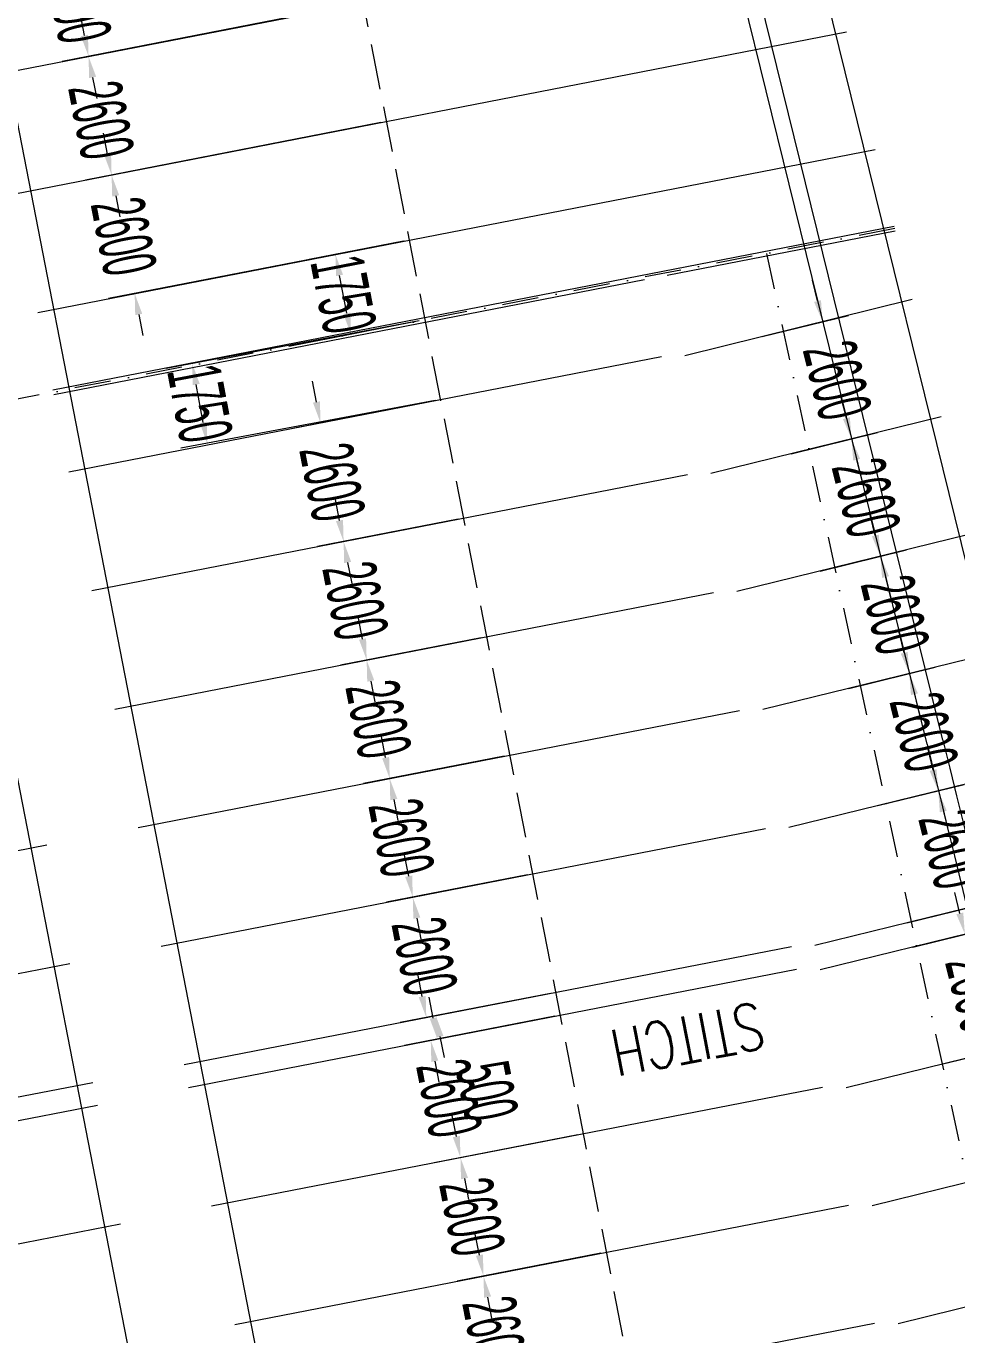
# Model space of a CAD drawing. Header units: millimetres. Extents: x 27228149 to 29012050, y 40856015 to 42918728.
# Drawn here: x 27350557 to 27370597, y 42645951 to 42674126 of the extents above; entities that cross this region are included whole.
import ezdxf

# ---------------------------------------------------------------- set-up
doc = ezdxf.new("R2010")
doc.units = ezdxf.units.MM
doc.header["$LTSCALE"] = 0.05
doc.linetypes.add('DGN Style 3', pattern=[27349.722329, 19535.51595, -7814.20638])
doc.linetypes.add('DGN Style 4', pattern=[31276.361035, 15628.41276, -7814.20638, 19.535516, -7814.20638])
doc.layers.get('Defpoints').update_dxf_attribs({"lineweight": 0})
for name, color, linetype, lineweight in [('InnerEdge_NB', 7, 'Continuous', 0), ('InnerEdge_SB', 7, 'Continuous', 0), ('OuterEdge_SB', 7, 'Continuous', 0), ('OuterEdge_SBRamp', 7, 'Continuous', 0), ('PlacementCurve_SB', 1, 'DGN Style 3', 0), ('PlacementCurve_SBRamp', 1, 'DGN Style 3', 0), ('S-_ANOT----_A-', 7, 'Continuous', 0), ('S-_ANOT----_T-', 7, 'Continuous', 0), ('S-_GRIDLINE_E- Adjusted', 6, 'DGN Style 4', 0), ('S-_SEG-----_E-NB', 3, 'Continuous', 13), ('S-_SEG-----_E-SB', 3, 'Continuous', 13), ('S-_SEG-----_E-SBRamp', 3, 'Continuous', 13), ('S-_WALLLBW-_E-', 40, 'Continuous', 13)]:
    doc.layers.add(name, color=color, linetype=linetype, lineweight=lineweight)
doc.styles.add('Styletxt', font='txt.shx')
doc.styles.add('StyleWORKING', font='WORKING.shx')
doc.dimstyles.new('dim300', dxfattribs={"dimtxt": 750, "dimasz": 750, "dimexe": 375, "dimexo": 375, "dimgap": 375, "dimtad": 1, "dimdec": 0, "dimzin": 11, "dimdsep": 46, "dimtxsty": 'StyleWORKING', "dimsah": 1, "dimcen": 0.09, "dimclrd": 7, "dimclre": 7, "dimadec": 4, "dimazin": 3, "dimtfac": 1, "dimtdec": 0, "dimtmove": 0, "dimatfit": 3, "dimfxl": 1, "dimtolj": 1, "dimtzin": 0, "dimlwd": 0, "dimlwe": 0, "dimarcsym": 0})

# ---------------------------------------------------------------- blocks, each defined once
blk = doc.blocks.new('*D29')
at = {"layer": 'Defpoints', "color": 0, "linetype": 'Continuous', "transparency": 16777216}
for p in [(27358798, 42669519), (27357217, 42669211), (27359132, 42667801)]:
    blk.add_point(p, dxfattribs=at)
at = {"layer": 'S-_ANOT----_A-', "linetype": 'Continuous', "transparency": 16777216}
for p, q in [((27358685, 42669497), (27356653, 42669101)), ((27359019, 42667779), (27356987, 42667383))]:
    blk.add_line(p, q, dxfattribs=at)
at = {"layer": 'S-_ANOT----_A-', "color": 7, "linetype": 'Continuous', "lineweight": 0, "transparency": 16777216}
blk.add_line((27357464, 42667945), (27357305, 42668759), dxfattribs=at)
at = {"layer": 'S-_ANOT----_A-', "color": 7, "linetype": 'Continuous', "transparency": 16777216}
for points in [[(27357380, 42668774), (27357230, 42668745), (27357217, 42669211)], [(27357539, 42667959), (27357388, 42667930), (27357551, 42667493)]]:
    blk.add_solid(points, dxfattribs=at)
at = {"layer": 'S-_ANOT----_A-', "color": 0, "linetype": 'Continuous', "transparency": 16777216, "insert": (27357386, 42668352), "char_height": 1150, "attachment_point": 5, "rotation": 281.011, "style": 'StyleWORKING'}
blk.add_mtext('\\A1;{\\W0.47826;\\C0;1750}', dxfattribs=at)
blk = doc.blocks.new('*D30')
at = {"layer": 'Defpoints', "color": 0, "linetype": 'Continuous', "transparency": 16777216}
for p in [(27359132, 42667801), (27354134, 42666863), (27359476, 42666085)]:
    blk.add_point(p, dxfattribs=at)
at = {"layer": 'S-_ANOT----_A-', "linetype": 'Continuous', "transparency": 16777216}
for p, q in [((27359019, 42667780), (27353569, 42666757)), ((27359363, 42666064), (27353891, 42665037))]:
    blk.add_line(p, q, dxfattribs=at)
at = {"layer": 'S-_ANOT----_A-', "color": 7, "linetype": 'Continuous', "lineweight": 0, "transparency": 16777216}
blk.add_line((27354372, 42665596), (27354219, 42666411), dxfattribs=at)
at = {"layer": 'S-_ANOT----_A-', "color": 7, "linetype": 'Continuous', "transparency": 16777216}
for points in [[(27354294, 42666425), (27354143, 42666397), (27354134, 42666863)], [(27354447, 42665610), (27354296, 42665581), (27354456, 42665143)]]:
    blk.add_solid(points, dxfattribs=at)
at = {"layer": 'S-_ANOT----_A-', "color": 0, "linetype": 'Continuous', "transparency": 16777216, "insert": (27354297, 42666004), "char_height": 1150, "attachment_point": 5, "rotation": 280.6226, "style": 'StyleWORKING'}
blk.add_mtext('\\A1;{\\W0.47826;\\C0;1750}', dxfattribs=at)
blk = doc.blocks.new('*D87')
at = {"layer": 'Defpoints', "color": 0, "linetype": 'Continuous', "transparency": 16777216}
for p in [(27366297, 42667414), (27368330, 42665238), (27366919, 42664890)]:
    blk.add_point(p, dxfattribs=at)
at = {"layer": 'S-_ANOT----_A-', "color": 7, "linetype": 'Continuous', "lineweight": 0, "transparency": 16777216}
for p, q in [((27367598, 42668209), (27367488, 42668655)), ((27368440, 42664791), (27368550, 42664344))]:
    blk.add_line(p, q, dxfattribs=at)
at = {"layer": 'S-_ANOT----_A-', "linetype": 'Continuous', "transparency": 16777216}
for p, q in [((27366409, 42667442), (27368266, 42667900)), ((27367031, 42664917), (27368888, 42665375))]:
    blk.add_line(p, q, dxfattribs=at)
at = {"layer": 'S-_ANOT----_A-', "color": 7, "linetype": 'Continuous', "transparency": 16777216}
for points in [[(27367672, 42668227), (27367523, 42668190), (27367708, 42667762)], [(27368515, 42664809), (27368366, 42664773), (27368330, 42665238)]]:
    blk.add_solid(points, dxfattribs=at)
at = {"layer": 'S-_ANOT----_A-', "color": 0, "linetype": 'Continuous', "transparency": 16777216, "insert": (27368020, 42666500), "char_height": 1150, "attachment_point": 5, "rotation": 283.8462, "style": 'StyleWORKING'}
blk.add_mtext('\\A1;{\\W0.47826;\\C0;2600}', dxfattribs=at)
blk = doc.blocks.new('*D88')
at = {"layer": 'Defpoints', "color": 0, "linetype": 'Continuous', "transparency": 16777216}
for p in [(27366919, 42664890), (27368952, 42662713), (27367542, 42662365)]:
    blk.add_point(p, dxfattribs=at)
at = {"layer": 'S-_ANOT----_A-', "color": 7, "linetype": 'Continuous', "lineweight": 0, "transparency": 16777216}
for p, q in [((27368220, 42665684), (27368110, 42666131)), ((27369062, 42662266), (27369172, 42661820))]:
    blk.add_line(p, q, dxfattribs=at)
at = {"layer": 'S-_ANOT----_A-', "linetype": 'Continuous', "transparency": 16777216}
for p, q in [((27367031, 42664917), (27368888, 42665375)), ((27367653, 42662393), (27369511, 42662851))]:
    blk.add_line(p, q, dxfattribs=at)
at = {"layer": 'S-_ANOT----_A-', "color": 7, "linetype": 'Continuous', "transparency": 16777216}
for points in [[(27368294, 42665703), (27368146, 42665666), (27368330, 42665238)], [(27369137, 42662285), (27368988, 42662248), (27368952, 42662713)]]:
    blk.add_solid(points, dxfattribs=at)
at = {"layer": 'S-_ANOT----_A-', "color": 0, "linetype": 'Continuous', "transparency": 16777216, "insert": (27368642, 42663976), "char_height": 1150, "attachment_point": 5, "rotation": 283.8462, "style": 'StyleWORKING'}
blk.add_mtext('\\A1;{\\W0.47826;\\C0;2600}', dxfattribs=at)
blk = doc.blocks.new('*D89')
at = {"layer": 'Defpoints', "color": 0, "linetype": 'Continuous', "transparency": 16777216}
for p in [(27367542, 42662365), (27369574, 42660189), (27368164, 42659841)]:
    blk.add_point(p, dxfattribs=at)
at = {"layer": 'S-_ANOT----_A-', "color": 7, "linetype": 'Continuous', "lineweight": 0, "transparency": 16777216}
for p, q in [((27368842, 42663160), (27368732, 42663606)), ((27369685, 42659742), (27369795, 42659295))]:
    blk.add_line(p, q, dxfattribs=at)
at = {"layer": 'S-_ANOT----_A-', "linetype": 'Continuous', "transparency": 16777216}
for p, q in [((27367653, 42662393), (27369511, 42662851)), ((27368275, 42659868), (27370133, 42660326))]:
    blk.add_line(p, q, dxfattribs=at)
at = {"layer": 'S-_ANOT----_A-', "color": 7, "linetype": 'Continuous', "transparency": 16777216}
for points in [[(27368917, 42663178), (27368768, 42663141), (27368952, 42662713)], [(27369759, 42659760), (27369610, 42659724), (27369574, 42660189)]]:
    blk.add_solid(points, dxfattribs=at)
at = {"layer": 'S-_ANOT----_A-', "color": 0, "linetype": 'Continuous', "transparency": 16777216, "insert": (27369265, 42661451), "char_height": 1150, "attachment_point": 5, "rotation": 283.8462, "style": 'StyleWORKING'}
blk.add_mtext('\\A1;{\\W0.47826;\\C0;2600}', dxfattribs=at)
blk = doc.blocks.new('*D90')
at = {"layer": 'Defpoints', "color": 0, "linetype": 'Continuous', "transparency": 16777216}
for p in [(27368164, 42659841), (27370197, 42657664), (27368786, 42657316)]:
    blk.add_point(p, dxfattribs=at)
at = {"layer": 'S-_ANOT----_A-', "color": 7, "linetype": 'Continuous', "lineweight": 0, "transparency": 16777216}
for p, q in [((27369464, 42660635), (27369354, 42661082)), ((27370307, 42657218), (27370417, 42656771))]:
    blk.add_line(p, q, dxfattribs=at)
at = {"layer": 'S-_ANOT----_A-', "linetype": 'Continuous', "transparency": 16777216}
for p, q in [((27368275, 42659868), (27370133, 42660326)), ((27368898, 42657344), (27370755, 42657802))]:
    blk.add_line(p, q, dxfattribs=at)
at = {"layer": 'S-_ANOT----_A-', "color": 7, "linetype": 'Continuous', "transparency": 16777216}
for points in [[(27369539, 42660654), (27369390, 42660617), (27369574, 42660189)], [(27370381, 42657236), (27370232, 42657199), (27370197, 42657664)]]:
    blk.add_solid(points, dxfattribs=at)
at = {"layer": 'S-_ANOT----_A-', "color": 0, "linetype": 'Continuous', "transparency": 16777216, "insert": (27369887, 42658927), "char_height": 1150, "attachment_point": 5, "rotation": 283.8462, "style": 'StyleWORKING'}
blk.add_mtext('\\A1;{\\W0.47826;\\C0;2600}', dxfattribs=at)
blk = doc.blocks.new('*D91')
at = {"layer": 'Defpoints', "color": 0, "linetype": 'Continuous', "transparency": 16777216}
for p in [(27369536, 42654273), (27371393, 42652053), (27370158, 42651749)]:
    blk.add_point(p, dxfattribs=at)
at = {"layer": 'S-_ANOT----_A-', "color": 7, "linetype": 'Continuous', "lineweight": 0, "transparency": 16777216}
for p, q in [((27370661, 42655024), (27370551, 42655471)), ((27371503, 42651606), (27371613, 42651160))]:
    blk.add_line(p, q, dxfattribs=at)
at = {"layer": 'S-_ANOT----_A-', "linetype": 'Continuous', "transparency": 16777216}
for p, q in [((27369648, 42654300), (27371329, 42654715)), ((27370270, 42651776), (27371952, 42652191))]:
    blk.add_line(p, q, dxfattribs=at)
at = {"layer": 'S-_ANOT----_A-', "color": 7, "linetype": 'Continuous', "transparency": 16777216}
for points in [[(27370735, 42655042), (27370587, 42655006), (27370771, 42654577)], [(27371578, 42651625), (27371429, 42651588), (27371393, 42652053)]]:
    blk.add_solid(points, dxfattribs=at)
at = {"layer": 'S-_ANOT----_A-', "color": 0, "linetype": 'Continuous', "transparency": 16777216, "insert": (27371083, 42653315), "char_height": 1150, "attachment_point": 5, "rotation": 283.8462, "style": 'StyleWORKING'}
blk.add_mtext('\\A1;{\\W0.47826;\\C0;2600}', dxfattribs=at)
blk = doc.blocks.new('*D92')
at = {"layer": 'Defpoints', "color": 0, "linetype": 'Continuous', "transparency": 16777216}
for p in [(27370158, 42651749), (27372015, 42649528), (27370781, 42649224)]:
    blk.add_point(p, dxfattribs=at)
at = {"layer": 'S-_ANOT----_A-', "color": 7, "linetype": 'Continuous', "lineweight": 0, "transparency": 16777216}
for p, q in [((27371283, 42652500), (27371173, 42652946)), ((27372126, 42649082), (27372236, 42648635))]:
    blk.add_line(p, q, dxfattribs=at)
at = {"layer": 'S-_ANOT----_A-', "linetype": 'Continuous', "transparency": 16777216}
for p, q in [((27370270, 42651776), (27371952, 42652191)), ((27370892, 42649252), (27372574, 42649666))]:
    blk.add_line(p, q, dxfattribs=at)
at = {"layer": 'S-_ANOT----_A-', "color": 7, "linetype": 'Continuous', "transparency": 16777216}
for points in [[(27371358, 42652518), (27371209, 42652481), (27371393, 42652053)], [(27372200, 42649100), (27372051, 42649063), (27372015, 42649528)]]:
    blk.add_solid(points, dxfattribs=at)
at = {"layer": 'S-_ANOT----_A-', "color": 0, "linetype": 'Continuous', "transparency": 16777216, "insert": (27371706, 42650791), "char_height": 1150, "attachment_point": 5, "rotation": 283.8462, "style": 'StyleWORKING'}
blk.add_mtext('\\A1;{\\W0.47826;\\C0;2600}', dxfattribs=at)
blk = doc.blocks.new('*D278')
at = {"layer": 'Defpoints', "color": 0, "linetype": 'Continuous', "transparency": 16777216}
for p in [(27357318, 42677177), (27351404, 42676026), (27357814, 42674625)]:
    blk.add_point(p, dxfattribs=at)
at = {"layer": 'S-_ANOT----_A-', "linetype": 'Continuous', "transparency": 16777216}
for p, q in [((27357205, 42677155), (27350840, 42675916)), ((27357701, 42674603), (27351336, 42673364))]:
    blk.add_line(p, q, dxfattribs=at)
at = {"layer": 'S-_ANOT----_A-', "color": 7, "linetype": 'Continuous', "lineweight": 0, "transparency": 16777216}
for p, q in [((27351316, 42676478), (27351228, 42676929)), ((27351988, 42673022), (27352076, 42672571))]:
    blk.add_line(p, q, dxfattribs=at)
at = {"layer": 'S-_ANOT----_A-', "color": 7, "linetype": 'Continuous', "transparency": 16777216}
for points in [[(27351391, 42676492), (27351241, 42676463), (27351404, 42676026)], [(27352064, 42673037), (27351913, 42673008), (27351901, 42673474)]]:
    blk.add_solid(points, dxfattribs=at)
at = {"layer": 'S-_ANOT----_A-', "color": 0, "linetype": 'Continuous', "transparency": 16777216, "insert": (27351682, 42674603), "char_height": 1150, "attachment_point": 5, "rotation": 281.011, "style": 'StyleWORKING'}
blk.add_mtext('\\A1;{\\W0.47826;\\C0;2600}', dxfattribs=at)
blk = doc.blocks.new('*D279')
at = {"layer": 'Defpoints', "color": 0, "linetype": 'Continuous', "transparency": 16777216}
for p in [(27357814, 42674625), (27351901, 42673474), (27358311, 42672073)]:
    blk.add_point(p, dxfattribs=at)
at = {"layer": 'S-_ANOT----_A-', "linetype": 'Continuous', "transparency": 16777216}
for p, q in [((27357701, 42674603), (27351336, 42673364)), ((27358198, 42672051), (27351833, 42670812))]:
    blk.add_line(p, q, dxfattribs=at)
at = {"layer": 'S-_ANOT----_A-', "color": 7, "linetype": 'Continuous', "lineweight": 0, "transparency": 16777216}
for p, q in [((27351813, 42673926), (27351725, 42674377)), ((27352485, 42670470), (27352573, 42670019))]:
    blk.add_line(p, q, dxfattribs=at)
at = {"layer": 'S-_ANOT----_A-', "color": 7, "linetype": 'Continuous', "transparency": 16777216}
for points in [[(27351888, 42673940), (27351737, 42673911), (27351901, 42673474)], [(27352560, 42670485), (27352410, 42670456), (27352397, 42670922)]]:
    blk.add_solid(points, dxfattribs=at)
at = {"layer": 'S-_ANOT----_A-', "color": 0, "linetype": 'Continuous', "transparency": 16777216, "insert": (27352169, 42672100), "char_height": 1150, "attachment_point": 5, "rotation": 281.011, "style": 'StyleWORKING'}
blk.add_mtext('\\A1;{\\W0.47826;\\C0;2600}', dxfattribs=at)
blk = doc.blocks.new('*D280')
at = {"layer": 'Defpoints', "color": 0, "linetype": 'Continuous', "transparency": 16777216}
for p in [(27359476, 42666085), (27359973, 42663533), (27357393, 42663031)]:
    blk.add_point(p, dxfattribs=at)
at = {"layer": 'S-_ANOT----_A-', "color": 7, "linetype": 'Continuous', "lineweight": 0, "transparency": 16777216}
for p, q in [((27356808, 42666034), (27356720, 42666486)), ((27357480, 42662579), (27357568, 42662128))]:
    blk.add_line(p, q, dxfattribs=at)
at = {"layer": 'S-_ANOT----_A-', "linetype": 'Continuous', "transparency": 16777216}
for p, q in [((27359363, 42666063), (27356332, 42665473)), ((27359860, 42663511), (27356828, 42662921))]:
    blk.add_line(p, q, dxfattribs=at)
at = {"layer": 'S-_ANOT----_A-', "color": 7, "linetype": 'Continuous', "transparency": 16777216}
for points in [[(27356883, 42666049), (27356733, 42666020), (27356896, 42665583)], [(27357556, 42662594), (27357405, 42662565), (27357393, 42663031)]]:
    blk.add_solid(points, dxfattribs=at)
at = {"layer": 'S-_ANOT----_A-', "color": 0, "linetype": 'Continuous', "transparency": 16777216, "insert": (27357146, 42664307), "char_height": 1150, "attachment_point": 5, "rotation": 281.011, "style": 'StyleWORKING'}
blk.add_mtext('\\A1;{\\W0.47826;\\C0;2600}', dxfattribs=at)
blk = doc.blocks.new('*D281')
at = {"layer": 'Defpoints', "color": 0, "linetype": 'Continuous', "transparency": 16777216}
for p in [(27359973, 42663533), (27360469, 42660981), (27357889, 42660479)]:
    blk.add_point(p, dxfattribs=at)
at = {"layer": 'S-_ANOT----_A-', "color": 7, "linetype": 'Continuous', "lineweight": 0, "transparency": 16777216}
for p, q in [((27357305, 42663482), (27357217, 42663934)), ((27357977, 42660027), (27358065, 42659576))]:
    blk.add_line(p, q, dxfattribs=at)
at = {"layer": 'S-_ANOT----_A-', "linetype": 'Continuous', "transparency": 16777216}
for p, q in [((27359860, 42663511), (27356828, 42662921)), ((27360356, 42660959), (27357325, 42660369))]:
    blk.add_line(p, q, dxfattribs=at)
at = {"layer": 'S-_ANOT----_A-', "color": 7, "linetype": 'Continuous', "transparency": 16777216}
for points in [[(27357380, 42663497), (27357229, 42663468), (27357393, 42663031)], [(27358052, 42660042), (27357902, 42660012), (27357889, 42660479)]]:
    blk.add_solid(points, dxfattribs=at)
at = {"layer": 'S-_ANOT----_A-', "color": 0, "linetype": 'Continuous', "transparency": 16777216, "insert": (27357642, 42661755), "char_height": 1150, "attachment_point": 5, "rotation": 281.011, "style": 'StyleWORKING'}
blk.add_mtext('\\A1;{\\W0.47826;\\C0;2600}', dxfattribs=at)
blk = doc.blocks.new('*D282')
at = {"layer": 'Defpoints', "color": 0, "linetype": 'Continuous', "transparency": 16777216}
for p in [(27360469, 42660981), (27360966, 42658428), (27358386, 42657926)]:
    blk.add_point(p, dxfattribs=at)
at = {"layer": 'S-_ANOT----_A-', "color": 7, "linetype": 'Continuous', "lineweight": 0, "transparency": 16777216}
for p, q in [((27357801, 42660930), (27357713, 42661382)), ((27358474, 42657475), (27358561, 42657023))]:
    blk.add_line(p, q, dxfattribs=at)
at = {"layer": 'S-_ANOT----_A-', "linetype": 'Continuous', "transparency": 16777216}
for p, q in [((27360356, 42660959), (27357325, 42660369)), ((27360853, 42658407), (27357821, 42657817))]:
    blk.add_line(p, q, dxfattribs=at)
at = {"layer": 'S-_ANOT----_A-', "color": 7, "linetype": 'Continuous', "transparency": 16777216}
for points in [[(27357877, 42660945), (27357726, 42660915), (27357889, 42660479)], [(27358549, 42657490), (27358398, 42657460), (27358386, 42657926)]]:
    blk.add_solid(points, dxfattribs=at)
at = {"layer": 'S-_ANOT----_A-', "color": 0, "linetype": 'Continuous', "transparency": 16777216, "insert": (27358139, 42659203), "char_height": 1150, "attachment_point": 5, "rotation": 281.011, "style": 'StyleWORKING'}
blk.add_mtext('\\A1;{\\W0.47826;\\C0;2600}', dxfattribs=at)
blk = doc.blocks.new('*D283')
at = {"layer": 'Defpoints', "color": 0, "linetype": 'Continuous', "transparency": 16777216}
for p in [(27360966, 42658428), (27361462, 42655876), (27358882, 42655374)]:
    blk.add_point(p, dxfattribs=at)
at = {"layer": 'S-_ANOT----_A-', "color": 7, "linetype": 'Continuous', "lineweight": 0, "transparency": 16777216}
for p, q in [((27358298, 42658378), (27358210, 42658830)), ((27358970, 42654923), (27359058, 42654471))]:
    blk.add_line(p, q, dxfattribs=at)
at = {"layer": 'S-_ANOT----_A-', "linetype": 'Continuous', "transparency": 16777216}
for p, q in [((27360853, 42658407), (27357821, 42657817)), ((27361350, 42655854), (27358318, 42655264))]:
    blk.add_line(p, q, dxfattribs=at)
at = {"layer": 'S-_ANOT----_A-', "color": 7, "linetype": 'Continuous', "transparency": 16777216}
for points in [[(27358373, 42658393), (27358223, 42658363), (27358386, 42657926)], [(27359045, 42654937), (27358895, 42654908), (27358882, 42655374)]]:
    blk.add_solid(points, dxfattribs=at)
at = {"layer": 'S-_ANOT----_A-', "color": 0, "linetype": 'Continuous', "transparency": 16777216, "insert": (27358635, 42656651), "char_height": 1150, "attachment_point": 5, "rotation": 281.011, "style": 'StyleWORKING'}
blk.add_mtext('\\A1;{\\W0.47826;\\C0;2600}', dxfattribs=at)
blk = doc.blocks.new('*D284')
at = {"layer": 'Defpoints', "color": 0, "linetype": 'Continuous', "transparency": 16777216}
for p in [(27362054, 42652833), (27362551, 42650281), (27359909, 42649767)]:
    blk.add_point(p, dxfattribs=at)
at = {"layer": 'S-_ANOT----_A-', "color": 7, "linetype": 'Continuous', "lineweight": 0, "transparency": 16777216}
for p, q in [((27359324, 42652771), (27359236, 42653222)), ((27359996, 42649316), (27360084, 42648864))]:
    blk.add_line(p, q, dxfattribs=at)
at = {"layer": 'S-_ANOT----_A-', "linetype": 'Continuous', "transparency": 16777216}
for p, q in [((27361942, 42652811), (27358848, 42652209)), ((27362438, 42650259), (27359344, 42649657))]:
    blk.add_line(p, q, dxfattribs=at)
at = {"layer": 'S-_ANOT----_A-', "color": 7, "linetype": 'Continuous', "transparency": 16777216}
for points in [[(27359399, 42652785), (27359249, 42652756), (27359412, 42652319)], [(27360072, 42649330), (27359921, 42649301), (27359909, 42649767)]]:
    blk.add_solid(points, dxfattribs=at)
at = {"layer": 'S-_ANOT----_A-', "color": 0, "linetype": 'Continuous', "transparency": 16777216, "insert": (27359662, 42651043), "char_height": 1150, "attachment_point": 5, "rotation": 281.011, "style": 'StyleWORKING'}
blk.add_mtext('\\A1;{\\W0.47826;\\C0;2600}', dxfattribs=at)
blk = doc.blocks.new('*D285')
at = {"layer": 'Defpoints', "color": 0, "linetype": 'Continuous', "transparency": 16777216}
for p in [(27362551, 42650281), (27363048, 42647729), (27360405, 42647215)]:
    blk.add_point(p, dxfattribs=at)
at = {"layer": 'S-_ANOT----_A-', "color": 7, "linetype": 'Continuous', "lineweight": 0, "transparency": 16777216}
for p, q in [((27359821, 42650219), (27359733, 42650670)), ((27360493, 42646763), (27360581, 42646312))]:
    blk.add_line(p, q, dxfattribs=at)
at = {"layer": 'S-_ANOT----_A-', "linetype": 'Continuous', "transparency": 16777216}
for p, q in [((27362438, 42650259), (27359344, 42649657)), ((27362935, 42647707), (27359841, 42647105))]:
    blk.add_line(p, q, dxfattribs=at)
at = {"layer": 'S-_ANOT----_A-', "color": 7, "linetype": 'Continuous', "transparency": 16777216}
for points in [[(27359896, 42650233), (27359745, 42650204), (27359909, 42649767)], [(27360568, 42646778), (27360418, 42646749), (27360405, 42647215)]]:
    blk.add_solid(points, dxfattribs=at)
at = {"layer": 'S-_ANOT----_A-', "color": 0, "linetype": 'Continuous', "transparency": 16777216, "insert": (27360158, 42648491), "char_height": 1150, "attachment_point": 5, "rotation": 281.011, "style": 'StyleWORKING'}
blk.add_mtext('\\A1;{\\W0.47826;\\C0;2600}', dxfattribs=at)
blk = doc.blocks.new('*D286')
at = {"layer": 'Defpoints', "color": 0, "linetype": 'Continuous', "transparency": 16777216}
for p in [(27363048, 42647729), (27363544, 42645177), (27360902, 42644663)]:
    blk.add_point(p, dxfattribs=at)
at = {"layer": 'S-_ANOT----_A-', "color": 7, "linetype": 'Continuous', "lineweight": 0, "transparency": 16777216}
for p, q in [((27360317, 42647667), (27360229, 42648118)), ((27360990, 42644211), (27361078, 42643760))]:
    blk.add_line(p, q, dxfattribs=at)
at = {"layer": 'S-_ANOT----_A-', "linetype": 'Continuous', "transparency": 16777216}
for p, q in [((27362935, 42647707), (27359841, 42647105)), ((27363431, 42645155), (27360337, 42644553))]:
    blk.add_line(p, q, dxfattribs=at)
at = {"layer": 'S-_ANOT----_A-', "color": 7, "linetype": 'Continuous', "transparency": 16777216}
for points in [[(27360393, 42647681), (27360242, 42647652), (27360405, 42647215)], [(27361065, 42644226), (27360914, 42644197), (27360902, 42644663)]]:
    blk.add_solid(points, dxfattribs=at)
at = {"layer": 'S-_ANOT----_A-', "color": 0, "linetype": 'Continuous', "transparency": 16777216, "insert": (27360655, 42645939), "char_height": 1150, "attachment_point": 5, "rotation": 281.011, "style": 'StyleWORKING'}
blk.add_mtext('\\A1;{\\W0.47826;\\C0;2600}', dxfattribs=at)
blk = doc.blocks.new('*D963')
at = {"layer": 'Defpoints', "color": 0, "linetype": 'Continuous', "transparency": 16777216}
for p in [(27368786, 42657316), (27370819, 42655140), (27369408, 42654792)]:
    blk.add_point(p, dxfattribs=at)
at = {"layer": 'S-_ANOT----_A-', "color": 7, "linetype": 'Continuous', "lineweight": 0, "transparency": 16777216}
for p, q in [((27370087, 42658111), (27369977, 42658557)), ((27370929, 42654693), (27371039, 42654246))]:
    blk.add_line(p, q, dxfattribs=at)
at = {"layer": 'S-_ANOT----_A-', "linetype": 'Continuous', "transparency": 16777216}
for p, q in [((27368898, 42657344), (27370755, 42657802)), ((27369520, 42654820), (27371377, 42655277))]:
    blk.add_line(p, q, dxfattribs=at)
at = {"layer": 'S-_ANOT----_A-', "color": 7, "linetype": 'Continuous', "transparency": 16777216}
for points in [[(27370161, 42658129), (27370012, 42658092), (27370197, 42657664)], [(27371003, 42654711), (27370855, 42654675), (27370819, 42655140)]]:
    blk.add_solid(points, dxfattribs=at)
at = {"layer": 'S-_ANOT----_A-', "color": 0, "linetype": 'Continuous', "transparency": 16777216, "insert": (27370509, 42656402), "char_height": 1150, "attachment_point": 5, "rotation": 283.8462, "style": 'StyleWORKING'}
blk.add_mtext('\\A1;{\\W0.47826;\\C0;2600}', dxfattribs=at)
blk = doc.blocks.new('*D1055')
at = {"layer": 'Defpoints', "color": 0, "linetype": 'Continuous', "transparency": 16777216}
for p in [(27358311, 42672073), (27352397, 42670922), (27358808, 42669520)]:
    blk.add_point(p, dxfattribs=at)
at = {"layer": 'S-_ANOT----_A-', "linetype": 'Continuous', "transparency": 16777216}
for p, q in [((27358198, 42672051), (27351833, 42670812)), ((27358695, 42669498), (27352329, 42668260))]:
    blk.add_line(p, q, dxfattribs=at)
at = {"layer": 'S-_ANOT----_A-', "color": 7, "linetype": 'Continuous', "lineweight": 0, "transparency": 16777216}
for p, q in [((27352309, 42671373), (27352221, 42671825)), ((27352982, 42667918), (27353069, 42667467))]:
    blk.add_line(p, q, dxfattribs=at)
at = {"layer": 'S-_ANOT----_A-', "color": 7, "linetype": 'Continuous', "transparency": 16777216}
for points in [[(27352385, 42671388), (27352234, 42671359), (27352397, 42670922)], [(27353057, 42667933), (27352906, 42667904), (27352894, 42668370)]]:
    blk.add_solid(points, dxfattribs=at)
at = {"layer": 'S-_ANOT----_A-', "color": 0, "linetype": 'Continuous', "transparency": 16777216, "insert": (27352656, 42669597), "char_height": 1150, "attachment_point": 5, "rotation": 281.011, "style": 'StyleWORKING'}
blk.add_mtext('\\A1;{\\W0.47826;\\C0;2600}', dxfattribs=at)
blk = doc.blocks.new('*D1056')
at = {"layer": 'Defpoints', "color": 0, "linetype": 'Continuous', "transparency": 16777216}
for p in [(27361462, 42655876), (27361959, 42653324), (27359379, 42652822)]:
    blk.add_point(p, dxfattribs=at)
at = {"layer": 'S-_ANOT----_A-', "color": 7, "linetype": 'Continuous', "lineweight": 0, "transparency": 16777216}
for p, q in [((27358794, 42655826), (27358707, 42656277)), ((27359467, 42652371), (27359555, 42651919))]:
    blk.add_line(p, q, dxfattribs=at)
at = {"layer": 'S-_ANOT----_A-', "linetype": 'Continuous', "transparency": 16777216}
for p, q in [((27361350, 42655854), (27358318, 42655264)), ((27361846, 42653302), (27358815, 42652712))]:
    blk.add_line(p, q, dxfattribs=at)
at = {"layer": 'S-_ANOT----_A-', "color": 7, "linetype": 'Continuous', "transparency": 16777216}
for points in [[(27358870, 42655840), (27358719, 42655811), (27358882, 42655374)], [(27359542, 42652385), (27359392, 42652356), (27359379, 42652822)]]:
    blk.add_solid(points, dxfattribs=at)
at = {"layer": 'S-_ANOT----_A-', "color": 0, "linetype": 'Continuous', "transparency": 16777216, "insert": (27359132, 42654099), "char_height": 1150, "attachment_point": 5, "rotation": 281.011, "style": 'StyleWORKING'}
blk.add_mtext('\\A1;{\\W0.47826;\\C0;2600}', dxfattribs=at)
blk = doc.blocks.new('*D1145')
at = {"layer": 'Defpoints', "color": 0, "linetype": 'Continuous', "transparency": 16777216}
for p in [(27361959, 42653324), (27359173, 42652782), (27362054, 42652833)]:
    blk.add_point(p, dxfattribs=at)
at = {"layer": 'S-_ANOT----_A-', "color": 7, "linetype": 'Continuous', "lineweight": 0, "transparency": 16777216}
for p, q in [((27359086, 42653234), (27358998, 42653685)), ((27359357, 42651840), (27359445, 42651388))]:
    blk.add_line(p, q, dxfattribs=at)
at = {"layer": 'S-_ANOT----_A-', "linetype": 'Continuous', "transparency": 16777216}
for p, q in [((27361846, 42653302), (27358609, 42652672)), ((27361942, 42652811), (27358705, 42652182))]:
    blk.add_line(p, q, dxfattribs=at)
at = {"layer": 'S-_ANOT----_A-', "color": 7, "linetype": 'Continuous', "transparency": 16777216}
for points in [[(27359161, 42653248), (27359010, 42653219), (27359173, 42652782)], [(27359432, 42651855), (27359282, 42651825), (27359269, 42652291)]]:
    blk.add_solid(points, dxfattribs=at)
at = {"layer": 'S-_ANOT----_A-', "color": 0, "linetype": 'Continuous', "transparency": 16777216, "insert": (27360478, 42651196), "char_height": 1150, "attachment_point": 5, "rotation": 281.011, "style": 'StyleWORKING'}
blk.add_mtext('\\A1;{\\W0.47826;\\C0;500}', dxfattribs=at)

msp = doc.modelspace()

# ---------------------------------------------------------------- linework, layer by layer
at = {"layer": 'InnerEdge_NB'}
msp.add_lwpolyline([(27283724.5, 42878514.7, -0.0568157), (27345588.8, 42682480.7), (27368075.3, 42566916.3, 0.0263705), (27393633.3, 42464653, 0.0426618), (27458420.2, 42303807.1, 0.1075608), (27699785.7, 42006839.6, 0.026969), (27783127.3, 41947329.2), (27839783.5, 41911319.6)], format="xyb", dxfattribs=at)
at = {"layer": 'InnerEdge_SB'}
msp.add_lwpolyline([(27370363.7, 42569291.8), (27348239.1, 42682996.3, 0.0568157), (27286190.8, 42879613.7)], format="xyb", dxfattribs=at)
at = {"layer": 'OuterEdge_SB'}
msp.add_line((27369956, 42658669.7), (27352289.9, 42730343.4), dxfattribs=at)
at = {"layer": 'OuterEdge_SBRamp'}
msp.add_line((27369956, 42658669.7), (27352289.9, 42730343.4), dxfattribs=at)
at = {"layer": 'OuterEdge_SBRamp', "extrusion": (0, 0, -1)}
msp.add_arc((-26593202.7, 42467216.6), 800000, 166.1538047, 168.9889941, dxfattribs=at)
at = {"layer": 'PlacementCurve_SB'}
msp.add_lwpolyline([(27305541.4, 42854039, -0.0482858), (27355899.2, 42684467.3), (27377998.9, 42570890.3, 0.0688708), (27467496.8, 42309348.2, 0.1110949), (27715510, 42007942.3, 0.028125), (27802629.8, 41947720.4), (27845874.9, 41921290)], format="xyb", dxfattribs=at)
at = {"layer": 'PlacementCurve_SBRamp', "linetype": 'DGN Style 4'}
msp.add_line((27366499.1, 42669234.3), (27372853, 42639908), dxfattribs=at)
at = {"layer": 'S-_GRIDLINE_E- Adjusted'}
msp.add_line((27369258.9, 42669771.3), (27293767.9, 42655082.2), dxfattribs=at)
at = {"layer": 'S-_SEG-----_E-NB'}
for p, q in [((27351002.7, 42656489.9), (27334826, 42653342.2)), ((27351499.2, 42653937.7), (27335322.6, 42650790.1)), ((27335819.2, 42648237.9), (27351995.8, 42651385.6)), ((27335914.7, 42647747.1), (27352091.3, 42650894.8)), ((27336411.3, 42645195), (27352587.9, 42648342.7))]:
    msp.add_line(p, q, dxfattribs=at)
at = {"layer": 'S-_SEG-----_E-SB'}
for p, q in [((27349814.4, 42673068.1), (27367603.4, 42676529.5)), ((27350311, 42670516), (27368221.5, 42674001)), ((27350807.6, 42667963.8), (27368839.6, 42671472.5)), ((27351132.3, 42666295.1), (27369248.2, 42669820.1)), ((27351151.4, 42666197), (27363869, 42668671.6)), ((27351476.1, 42664528.3), (27364235.1, 42667010.9)), ((27351972.6, 42661976.1), (27364794.8, 42664471.1)), ((27352469.2, 42659424), (27365354.6, 42661931.2)), ((27352965.8, 42656871.9), (27365914.4, 42659391.4)), ((27353462.4, 42654319.7), (27366474.2, 42656851.5)), ((27353959, 42651767.6), (27367034, 42654311.7)), ((27354054.5, 42651276.8), (27367141.7, 42653823.3)), ((27354551.1, 42648724.6), (27367701.4, 42651283.4)), ((27355047.7, 42646172.5), (27368261.2, 42648743.6)), ((27355544.3, 42643620.4), (27368821, 42646203.8))]:
    msp.add_line(p, q, dxfattribs=at)
at = {"layer": 'S-_SEG-----_E-SBRamp'}
for p, q in [((27364360, 42668767.1), (27369269.7, 42669722.4)), ((27369637, 42668237.5), (27364742.6, 42667031.1)), ((27370259.2, 42665713), (27365302.4, 42664491.3)), ((27370881.4, 42663188.6), (27365862.2, 42661951.5)), ((27371503.7, 42660664.1), (27366422, 42659411.6)), ((27372125.2, 42658139.5), (27366981.8, 42656871.8)), ((27372740.1, 42655613.3), (27367541.5, 42654331.9)), ((27372865.5, 42655093.6), (27367656.6, 42653809.7)), ((27373470.5, 42652564.9), (27368216.4, 42651269.9)), ((27374067.3, 42650034.2), (27368776.2, 42648730.1)), ((27374656, 42647501.5), (27369336, 42646190.2))]:
    msp.add_line(p, q, dxfattribs=at)
at = {"layer": 'S-_WALLLBW-_E-'}
for p, q in [((27370295.8, 42658753.4), (27352629.8, 42730427.2)), ((27371655.1, 42659088.5), (27362468.8, 42696358.7))]:
    msp.add_line(p, q, dxfattribs=at)
at = {"layer": 'S-_WALLLBW-_E-', "extrusion": (0, 0, -1)}
msp.add_arc((-26593202.7, 42467216.6), 800350, 166.1538047, 168.9889941, dxfattribs=at)

# ---------------------------------------------------------------- texts
at = {"layer": 'S-_ANOT----_T-', "linetype": 'Continuous', "style": 'Styletxt', "width": 0.75}
msp.add_text('STITCH', height=1000, rotation=191.01101, dxfattribs=at).set_placement((27366331.1, 42653121.6))

# ---------------------------------------------------------------- dimensions: what is measured, and where the dimension line sits
at = {"layer": 'S-_ANOT----_A-', "linetype": 'Continuous'}
for base, p1, p2, angle, override, picture, middle, turn in [((27351404, 42676026.2), (27357814.3, 42674624.7), (27357317.7, 42677176.9), 101.01101, {"dimscale": 1000, "dimtxt": 1.15, "dimasz": 0.46, "dimexe": 0.575, "dimexo": 0.115, "dimgap": 0.2875, "dimtad": 1, "dimtih": 0, "dimtoh": 0, "dimlfac": 1, "dimsah": 1, "dimcen": 0, "dimse1": 0, "dimse2": 0, "dimclre": 256, "dimclrt": 0, "dimtol": 0, "dimtfac": 1, "dimtofl": 0, "dimtmove": 2, "dimatfit": 3, "dimfrac": 0, "dimtolj": 1, "dimlwe": 65535}, '*D278', (27351682.3, 42674603.1), 281.01101), ((27351900.6, 42673474), (27358310.9, 42672072.6), (27357814.3, 42674624.7), 101.01101, {"dimscale": 1000, "dimtxt": 1.15, "dimasz": 0.46, "dimexe": 0.575, "dimexo": 0.115, "dimgap": 0.2875, "dimtad": 1, "dimtih": 0, "dimtoh": 0, "dimlfac": 1, "dimsah": 1, "dimcen": 0, "dimse1": 0, "dimse2": 0, "dimclre": 256, "dimclrt": 0, "dimtol": 0, "dimtfac": 1, "dimtofl": 0, "dimtmove": 2, "dimatfit": 3, "dimfrac": 0, "dimtolj": 1, "dimlwe": 65535}, '*D279', (27352169.3, 42672100.1), 281.01101), ((27352397.2, 42670921.9), (27358807.5, 42669520.5), (27358310.9, 42672072.6), 101.01101, {"dimscale": 1000, "dimtxt": 1.15, "dimasz": 0.46, "dimexe": 0.575, "dimexo": 0.115, "dimgap": 0.2875, "dimtad": 1, "dimtih": 0, "dimtoh": 0, "dimlfac": 1, "dimsah": 1, "dimcen": 0, "dimse1": 0, "dimse2": 0, "dimclre": 256, "dimclrt": 0, "dimtol": 0, "dimtfac": 1, "dimtofl": 0, "dimtmove": 2, "dimatfit": 3, "dimfrac": 0, "dimtolj": 1, "dimlwe": 65535}, '*D1055', (27352656.4, 42669597), 281.01101), ((27357217.2, 42669211), (27359131.9, 42667800.8), (27358797.7, 42669518.5), 101.01101, {"dimscale": 1000, "dimtxt": 1.15, "dimasz": 0.46, "dimexe": 0.575, "dimexo": 0.115, "dimgap": 0.2875, "dimtad": 1, "dimtih": 0, "dimtoh": 0, "dimlfac": 1, "dimsah": 1, "dimcen": 0, "dimse1": 0, "dimse2": 0, "dimclre": 256, "dimclrt": 0, "dimtol": 0, "dimtfac": 1, "dimtofl": 0, "dimtmove": 2, "dimatfit": 3, "dimfrac": 0, "dimtolj": 1, "dimlwe": 65535}, '*D29', (27357385.7, 42668352.4), 281.01101), ((27368330, 42665237.5), (27366297.1, 42667414.3), (27366919.3, 42664889.8), 103.8462, {"dimscale": 1000, "dimtxt": 1.15, "dimasz": 0.46, "dimexe": 0.575, "dimexo": 0.115, "dimgap": 0.2875, "dimtad": 1, "dimjust": 0, "dimtih": 0, "dimtoh": 0, "dimlfac": 1, "dimsah": 1, "dimcen": 0, "dimse1": 0, "dimse2": 0, "dimclre": 256, "dimclrt": 0, "dimtol": 0, "dimtfac": 1, "dimtofl": 0, "dimtmove": 2, "dimatfit": 3, "dimfrac": 0, "dimtolj": 1, "dimlwe": 65535}, '*D87', (27368020.3, 42666500.1), 283.8462), ((27354133.9, 42666863.4), (27359476, 42666084.9), (27359131.9, 42667800.8), 100.62257, {"dimscale": 1000, "dimtxt": 1.15, "dimasz": 0.46, "dimexe": 0.575, "dimexo": 0.115, "dimgap": 0.2875, "dimtad": 1, "dimtih": 0, "dimtoh": 0, "dimlfac": 1, "dimsah": 1, "dimcen": 0, "dimse1": 0, "dimse2": 0, "dimclre": 256, "dimclrt": 0, "dimtol": 0, "dimtfac": 1, "dimtofl": 0, "dimtmove": 2, "dimatfit": 3, "dimfrac": 0, "dimtolj": 1, "dimlwe": 65535}, '*D30', (27354296.6, 42666003.7), 280.62257), ((27357392.6, 42663030.7), (27359476, 42666084.9), (27359972.6, 42663532.8), 101.01101, {"dimscale": 1000, "dimtxt": 1.15, "dimasz": 0.46, "dimexe": 0.575, "dimexo": 0.115, "dimgap": 0.2875, "dimtad": 1, "dimjust": 0, "dimtih": 0, "dimtoh": 0, "dimlfac": 1, "dimsah": 1, "dimcen": 0, "dimse1": 0, "dimse2": 0, "dimclre": 256, "dimclrt": 0, "dimtol": 0, "dimtfac": 1, "dimtofl": 0, "dimtmove": 2, "dimatfit": 3, "dimfrac": 0, "dimtolj": 1, "dimlwe": 65535}, '*D280', (27357145.6, 42664307.1), 281.01101), ((27368952.3, 42662713.1), (27366919.3, 42664889.8), (27367541.5, 42662365.4), 103.8462, {"dimscale": 1000, "dimtxt": 1.15, "dimasz": 0.46, "dimexe": 0.575, "dimexo": 0.115, "dimgap": 0.2875, "dimtad": 1, "dimjust": 0, "dimtih": 0, "dimtoh": 0, "dimlfac": 1, "dimsah": 1, "dimcen": 0, "dimse1": 0, "dimse2": 0, "dimclre": 256, "dimclrt": 0, "dimtol": 0, "dimtfac": 1, "dimtofl": 0, "dimtmove": 2, "dimatfit": 3, "dimfrac": 0, "dimtolj": 1, "dimlwe": 65535}, '*D88', (27368642.5, 42663975.7), 283.8462), ((27357889.2, 42660478.6), (27359972.6, 42663532.8), (27360469.2, 42660980.6), 101.01101, {"dimscale": 1000, "dimtxt": 1.15, "dimasz": 0.46, "dimexe": 0.575, "dimexo": 0.115, "dimgap": 0.2875, "dimtad": 1, "dimjust": 0, "dimtih": 0, "dimtoh": 0, "dimlfac": 1, "dimsah": 1, "dimcen": 0, "dimse1": 0, "dimse2": 0, "dimclre": 256, "dimclrt": 0, "dimtol": 0, "dimtfac": 1, "dimtofl": 0, "dimtmove": 2, "dimatfit": 3, "dimfrac": 0, "dimtolj": 1, "dimlwe": 65535}, '*D281', (27357642.2, 42661754.9), 281.01101), ((27369574.5, 42660188.6), (27367541.5, 42662365.4), (27368163.7, 42659840.9), 103.8462, {"dimscale": 1000, "dimtxt": 1.15, "dimasz": 0.46, "dimexe": 0.575, "dimexo": 0.115, "dimgap": 0.2875, "dimtad": 1, "dimjust": 0, "dimtih": 0, "dimtoh": 0, "dimlfac": 1, "dimsah": 1, "dimcen": 0, "dimse1": 0, "dimse2": 0, "dimclre": 256, "dimclrt": 0, "dimtol": 0, "dimtfac": 1, "dimtofl": 0, "dimtmove": 2, "dimatfit": 3, "dimfrac": 0, "dimtolj": 1, "dimlwe": 65535}, '*D89', (27369264.7, 42661451.2), 283.8462), ((27358385.7, 42657926.5), (27360469.2, 42660980.6), (27360965.8, 42658428.5), 101.01101, {"dimscale": 1000, "dimtxt": 1.15, "dimasz": 0.46, "dimexe": 0.575, "dimexo": 0.115, "dimgap": 0.2875, "dimtad": 1, "dimjust": 0, "dimtih": 0, "dimtoh": 0, "dimlfac": 1, "dimsah": 1, "dimcen": 0, "dimse1": 0, "dimse2": 0, "dimclre": 256, "dimclrt": 0, "dimtol": 0, "dimtfac": 1, "dimtofl": 0, "dimtmove": 2, "dimatfit": 3, "dimfrac": 0, "dimtolj": 1, "dimlwe": 65535}, '*D282', (27358138.8, 42659202.8), 281.01101), ((27370196.7, 42657664.2), (27368163.7, 42659840.9), (27368785.9, 42657316.5), 103.8462, {"dimscale": 1000, "dimtxt": 1.15, "dimasz": 0.46, "dimexe": 0.575, "dimexo": 0.115, "dimgap": 0.2875, "dimtad": 1, "dimjust": 0, "dimtih": 0, "dimtoh": 0, "dimlfac": 1, "dimsah": 1, "dimcen": 0, "dimse1": 0, "dimse2": 0, "dimclre": 256, "dimclrt": 0, "dimtol": 0, "dimtfac": 1, "dimtofl": 0, "dimtmove": 2, "dimatfit": 3, "dimfrac": 0, "dimtolj": 1, "dimlwe": 65535}, '*D90', (27369886.9, 42658926.8), 283.8462), ((27358882.3, 42655374.3), (27360965.8, 42658428.5), (27361462.4, 42655876.3), 101.01101, {"dimscale": 1000, "dimtxt": 1.15, "dimasz": 0.46, "dimexe": 0.575, "dimexo": 0.115, "dimgap": 0.2875, "dimtad": 1, "dimjust": 0, "dimtih": 0, "dimtoh": 0, "dimlfac": 1, "dimsah": 1, "dimcen": 0, "dimse1": 0, "dimse2": 0, "dimclre": 256, "dimclrt": 0, "dimtol": 0, "dimtfac": 1, "dimtofl": 0, "dimtmove": 2, "dimatfit": 3, "dimfrac": 0, "dimtolj": 1, "dimlwe": 65535}, '*D283', (27358635.4, 42656650.7), 281.01101), ((27370818.9, 42655139.8), (27368785.9, 42657316.5), (27369408.2, 42654792), 103.8462, {"dimscale": 1000, "dimtxt": 1.15, "dimasz": 0.46, "dimexe": 0.575, "dimexo": 0.115, "dimgap": 0.2875, "dimtad": 1, "dimjust": 0, "dimtih": 0, "dimtoh": 0, "dimlfac": 1, "dimsah": 1, "dimcen": 0, "dimse1": 0, "dimse2": 0, "dimclre": 256, "dimclrt": 0, "dimtol": 0, "dimtfac": 1, "dimtofl": 0, "dimtmove": 2, "dimatfit": 3, "dimfrac": 0, "dimtolj": 1, "dimlwe": 65535}, '*D963', (27370509.2, 42656402.3), 283.8462), ((27359378.9, 42652822.2), (27361462.4, 42655876.3), (27361959, 42653324.2), 101.01101, {"dimscale": 1000, "dimtxt": 1.15, "dimasz": 0.46, "dimexe": 0.575, "dimexo": 0.115, "dimgap": 0.2875, "dimtad": 1, "dimjust": 0, "dimtih": 0, "dimtoh": 0, "dimlfac": 1, "dimsah": 1, "dimcen": 0, "dimse1": 0, "dimse2": 0, "dimclre": 256, "dimclrt": 0, "dimtol": 0, "dimtfac": 1, "dimtofl": 0, "dimtmove": 2, "dimatfit": 3, "dimfrac": 0, "dimtolj": 1, "dimlwe": 65535}, '*D1056', (27359132, 42654098.5), 281.01101), ((27371393.3, 42652052.9), (27369536.1, 42654273), (27370158.3, 42651748.5), 103.8462, {"dimscale": 1000, "dimtxt": 1.15, "dimasz": 0.46, "dimexe": 0.575, "dimexo": 0.115, "dimgap": 0.2875, "dimtad": 1, "dimjust": 0, "dimtih": 0, "dimtoh": 0, "dimlfac": 1, "dimsah": 1, "dimcen": 0, "dimse1": 0, "dimse2": 0, "dimclre": 256, "dimclrt": 0, "dimtol": 0, "dimtfac": 1, "dimtofl": 0, "dimtmove": 2, "dimatfit": 3, "dimfrac": 0, "dimtolj": 1, "dimlwe": 65535}, '*D91', (27371083.5, 42653315.5), 283.8462), ((27359173.5, 42652782.2), (27362054.5, 42652833.4), (27361959, 42653324.2), 101.01101, {"dimscale": 1000, "dimtxt": 1.15, "dimasz": 0.46, "dimexe": 0.575, "dimexo": 0.115, "dimgap": 0.2875, "dimtad": 1, "dimtih": 0, "dimtoh": 0, "dimlfac": 1, "dimsah": 1, "dimcen": 0, "dimse1": 0, "dimse2": 0, "dimclre": 256, "dimclrt": 0, "dimtol": 0, "dimtfac": 1, "dimtofl": 0, "dimtmove": 2, "dimatfit": 3, "dimfrac": 0, "dimtolj": 1, "dimlwe": 65535}, '*D1145', (27360478.1, 42651196.3), 281.01101), ((27359908.6, 42649767.1), (27362054.5, 42652833.4), (27362551.1, 42650281.3), 101.01101, {"dimscale": 1000, "dimtxt": 1.15, "dimasz": 0.46, "dimexe": 0.575, "dimexo": 0.115, "dimgap": 0.2875, "dimtad": 1, "dimjust": 0, "dimtih": 0, "dimtoh": 0, "dimlfac": 1, "dimsah": 1, "dimcen": 0, "dimse1": 0, "dimse2": 0, "dimclre": 256, "dimclrt": 0, "dimtol": 0, "dimtfac": 1, "dimtofl": 0, "dimtmove": 2, "dimatfit": 3, "dimfrac": 0, "dimtolj": 1, "dimlwe": 65535}, '*D284', (27359661.7, 42651043.4), 281.01101), ((27372015.5, 42649528.5), (27370158.3, 42651748.5), (27370780.6, 42649224.1), 103.8462, {"dimscale": 1000, "dimtxt": 1.15, "dimasz": 0.46, "dimexe": 0.575, "dimexo": 0.115, "dimgap": 0.2875, "dimtad": 1, "dimjust": 0, "dimtih": 0, "dimtoh": 0, "dimlfac": 1, "dimsah": 1, "dimcen": 0, "dimse1": 0, "dimse2": 0, "dimclre": 256, "dimclrt": 0, "dimtol": 0, "dimtfac": 1, "dimtofl": 0, "dimtmove": 2, "dimatfit": 3, "dimfrac": 0, "dimtolj": 1, "dimlwe": 65535}, '*D92', (27371705.7, 42650791), 283.8462), ((27360405.2, 42647215), (27362551.1, 42650281.3), (27363047.7, 42647729.1), 101.01101, {"dimscale": 1000, "dimtxt": 1.15, "dimasz": 0.46, "dimexe": 0.575, "dimexo": 0.115, "dimgap": 0.2875, "dimtad": 1, "dimjust": 0, "dimtih": 0, "dimtoh": 0, "dimlfac": 1, "dimsah": 1, "dimcen": 0, "dimse1": 0, "dimse2": 0, "dimclre": 256, "dimclrt": 0, "dimtol": 0, "dimtfac": 1, "dimtofl": 0, "dimtmove": 2, "dimatfit": 3, "dimfrac": 0, "dimtolj": 1, "dimlwe": 65535}, '*D285', (27360158.3, 42648491.3), 281.01101), ((27360901.8, 42644662.8), (27363047.7, 42647729.1), (27363544.3, 42645177), 101.01101, {"dimscale": 1000, "dimtxt": 1.15, "dimasz": 0.46, "dimexe": 0.575, "dimexo": 0.115, "dimgap": 0.2875, "dimtad": 1, "dimjust": 0, "dimtih": 0, "dimtoh": 0, "dimlfac": 1, "dimsah": 1, "dimcen": 0, "dimse1": 0, "dimse2": 0, "dimclre": 256, "dimclrt": 0, "dimtol": 0, "dimtfac": 1, "dimtofl": 0, "dimtmove": 2, "dimatfit": 3, "dimfrac": 0, "dimtolj": 1, "dimlwe": 65535}, '*D286', (27360654.8, 42645939.2), 281.01101)]:
    dim = msp.add_linear_dim(base=base, p1=p1, p2=p2, angle=angle, text='{\\W0.47826;\\C0;<>}', dimstyle='dim300', override=override, dxfattribs=at)
    dim.commit()
    dim.dimension.update_dxf_attribs({"geometry": picture, "text_midpoint": middle, "dimtype": 160, "text_rotation": turn})

doc.saveas('drawing.dxf')
